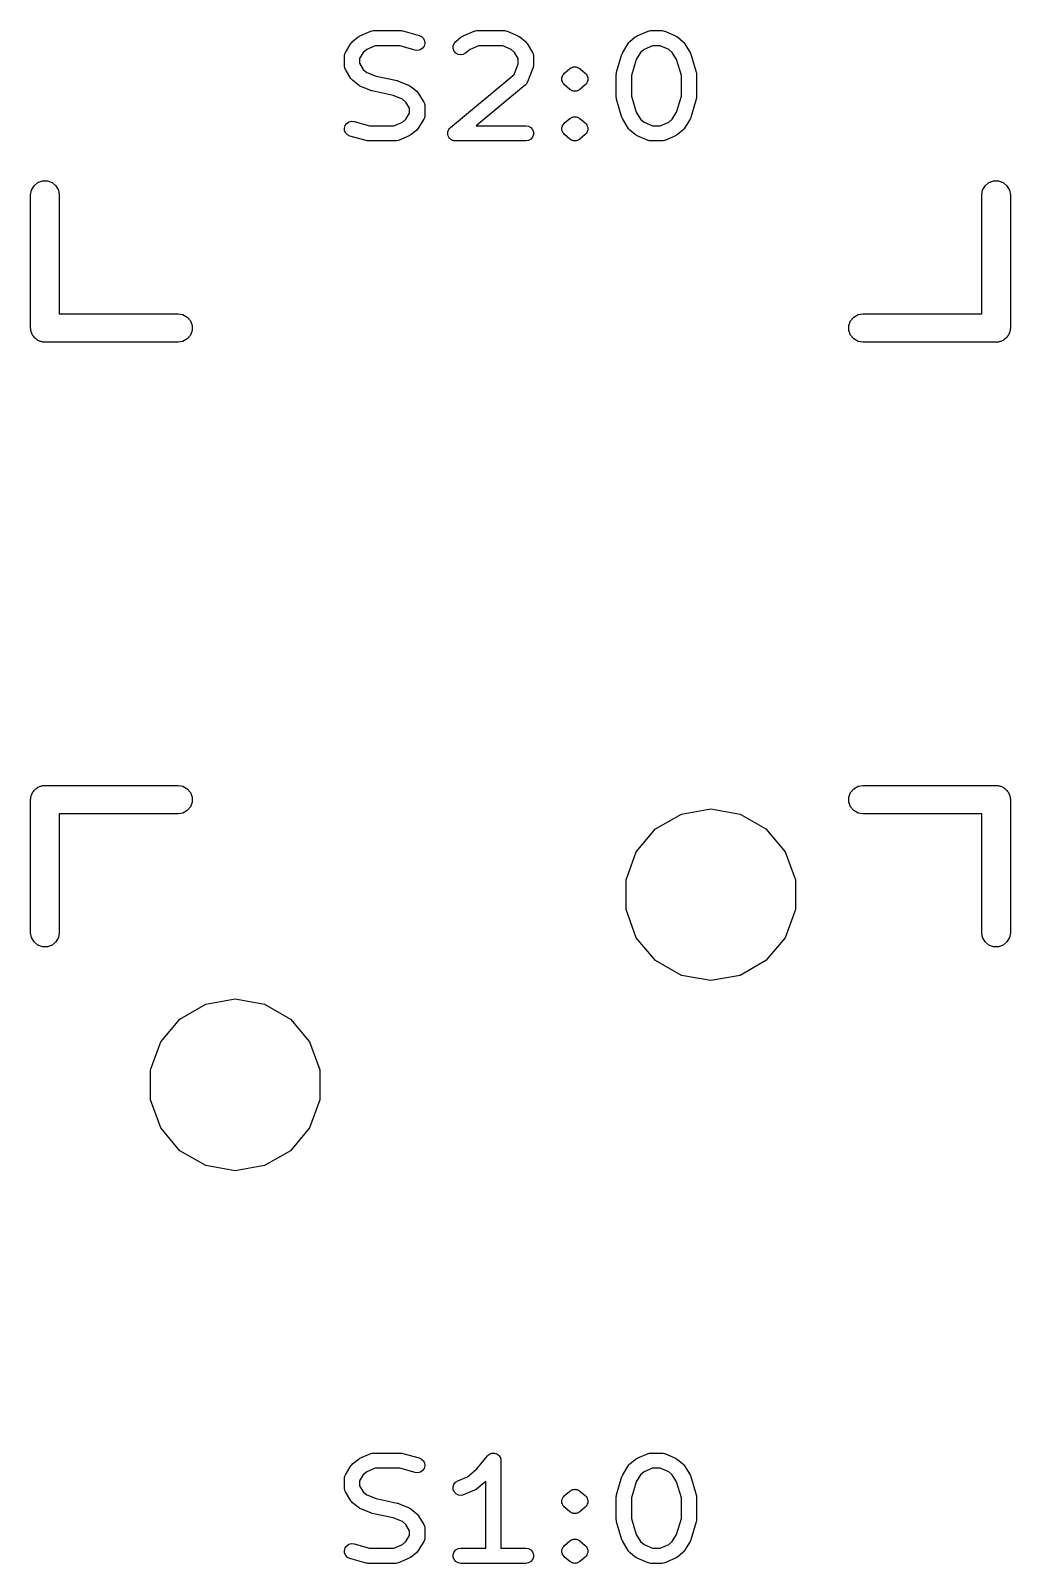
# Model space of a CAD drawing. Extents: x 15 to 276, y -105 to -15.
# Drawn here: x 15.46 to 28.54, y -82.85 to -62.38 of the extents above; entities that cross this region are included whole.
import ezdxf

# ---------------------------------------------------------------- set-up
doc = ezdxf.new("R2010")
doc.units = 0
doc.header["$MEASUREMENT"] = 0
doc.layers.add('BLACK', color=7, linetype='CONTINUOUS')

msp = doc.modelspace()

# ---------------------------------------------------------------- linework, layer by layer
at = {"layer": 'Black'}
for p, q in [((19.8564, -62.4462), (20.0015, -62.3857)), ((20.0015, -62.3857), (20.0038, -62.3852)), ((20.0038, -62.3852), (20.0058, -62.3841)), ((20.0058, -62.3841), (20.0209, -62.3814)), ((20.0209, -62.3814), (20.0359, -62.378)), ((20.0359, -62.378), (20.0383, -62.3783)), ((20.0383, -62.3783), (20.0406, -62.3779)), ((20.0406, -62.3779), (20.4034, -62.3779)), ((20.4034, -62.3779), (20.417, -62.3803)), ((20.417, -62.3803), (20.4306, -62.3816)), ((20.4306, -62.3816), (20.6483, -62.4421)), ((20.6483, -62.4421), (20.6802, -62.4573)), ((21.2352, -62.4462), (21.3804, -62.3857)), ((21.3804, -62.3857), (21.3826, -62.3852)), ((21.3826, -62.3852), (21.3847, -62.3841)), ((21.3847, -62.3841), (21.3998, -62.3814)), ((21.3998, -62.3814), (21.4148, -62.378)), ((21.4148, -62.378), (21.4171, -62.3783)), ((21.4171, -62.3783), (21.4194, -62.3779)), ((21.4194, -62.3779), (21.7823, -62.3779)), ((21.7823, -62.3779), (21.7846, -62.3783)), ((21.7846, -62.3783), (21.7869, -62.378)), ((21.7869, -62.378), (21.8019, -62.3814)), ((21.8019, -62.3814), (21.817, -62.3841)), ((21.817, -62.3841), (21.8191, -62.3852)), ((21.8191, -62.3852), (21.8214, -62.3857)), ((21.8214, -62.3857), (21.9665, -62.4462)), ((23.5575, -62.4462), (23.7026, -62.3857)), ((23.7026, -62.3857), (23.7049, -62.3852)), ((23.7049, -62.3852), (23.707, -62.3841)), ((23.707, -62.3841), (23.7221, -62.3814)), ((23.7221, -62.3814), (23.7371, -62.378)), ((23.7371, -62.378), (23.7394, -62.3783)), ((23.7394, -62.3783), (23.7417, -62.3779)), ((23.7417, -62.3779), (23.8869, -62.3779)), ((23.8869, -62.3779), (23.8892, -62.3783)), ((23.8892, -62.3783), (23.8915, -62.378)), ((23.8915, -62.378), (23.9065, -62.3814)), ((23.9065, -62.3814), (23.9216, -62.3841)), ((23.9216, -62.3841), (23.9236, -62.3852)), ((23.9236, -62.3852), (23.9259, -62.3857)), ((23.9259, -62.3857), (24.0711, -62.4462)), ((19.6632, -62.6692), (19.7357, -62.5482)), ((19.7357, -62.5482), (19.7468, -62.5354)), ((19.7468, -62.5354), (19.7578, -62.5224)), ((19.7578, -62.5224), (19.8304, -62.4619)), ((19.8304, -62.4619), (19.8436, -62.4544)), ((19.8436, -62.4544), (19.8564, -62.4462)), ((19.9487, -62.6279), (19.9011, -62.6675)), ((20.0609, -62.5811), (19.9487, -62.6279)), ((20.3896, -62.5811), (20.0609, -62.5811)), ((20.5939, -62.6379), (20.3896, -62.5811)), ((20.6291, -62.6413), (20.5939, -62.6379)), ((20.6632, -62.6325), (20.6291, -62.6413)), ((20.6923, -62.6125), (20.6632, -62.6325)), ((20.6802, -62.4573), (20.7049, -62.4825)), ((20.7128, -62.5838), (20.6923, -62.6125)), ((20.7049, -62.4825), (20.7195, -62.5146)), ((20.7223, -62.5498), (20.7128, -62.5838)), ((20.7195, -62.5146), (20.7223, -62.5498)), ((21.1016, -62.6178), (21.1017, -62.5825)), ((21.1136, -62.651), (21.1016, -62.6178)), ((21.1017, -62.5825), (21.1139, -62.5494)), ((21.1139, -62.5494), (21.1367, -62.5224)), ((21.1367, -62.5224), (21.2092, -62.4619)), ((21.2092, -62.4619), (21.2224, -62.4544)), ((21.2224, -62.4544), (21.2352, -62.4462)), ((21.3275, -62.6279), (21.2668, -62.6785)), ((21.4398, -62.5811), (21.3275, -62.6279)), ((21.762, -62.5811), (21.4398, -62.5811)), ((21.8742, -62.6279), (21.762, -62.5811)), ((21.9217, -62.6675), (21.8742, -62.6279)), ((21.9665, -62.4462), (21.9793, -62.4544)), ((21.9793, -62.4544), (21.9925, -62.4619)), ((21.9925, -62.4619), (22.065, -62.5224)), ((22.065, -62.5224), (22.076, -62.5354)), ((22.076, -62.5354), (22.0871, -62.5482)), ((22.0871, -62.5482), (22.1597, -62.6692)), ((23.3643, -62.6692), (23.4369, -62.5482)), ((23.4369, -62.5482), (23.448, -62.5354)), ((23.448, -62.5354), (23.459, -62.5224)), ((23.459, -62.5224), (23.5315, -62.4619)), ((23.5315, -62.4619), (23.5447, -62.4544)), ((23.5447, -62.4544), (23.5575, -62.4462)), ((23.6498, -62.6279), (23.6023, -62.6675)), ((23.762, -62.5811), (23.6498, -62.6279)), ((23.8665, -62.5811), (23.762, -62.5811)), ((23.9788, -62.6279), (23.8665, -62.5811)), ((24.0263, -62.6675), (23.9788, -62.6279)), ((24.0711, -62.4462), (24.0839, -62.4544)), ((24.0839, -62.4544), (24.097, -62.4619)), ((24.097, -62.4619), (24.1696, -62.5224)), ((24.1696, -62.5224), (24.1806, -62.5354)), ((24.1806, -62.5354), (24.1917, -62.5482)), ((24.1917, -62.5482), (24.2643, -62.6692)), ((19.6487, -62.7214), (19.6504, -62.7118)), ((19.6487, -62.8424), (19.6487, -62.7214)), ((19.6504, -62.852), (19.6487, -62.8424)), ((19.6504, -62.7118), (19.6505, -62.7021)), ((19.6505, -62.8617), (19.6504, -62.852)), ((19.6505, -62.7021), (19.6534, -62.6946)), ((19.6534, -62.6946), (19.6548, -62.6867)), ((19.6548, -62.6867), (19.6597, -62.6782)), ((19.6597, -62.6782), (19.6632, -62.6692)), ((19.9011, -62.6675), (19.8519, -62.7496)), ((19.8519, -62.7496), (19.8519, -62.8142)), ((19.8519, -62.8142), (19.9011, -62.8963)), ((21.1361, -62.6781), (21.1136, -62.651)), ((21.1666, -62.6958), (21.1361, -62.6781)), ((21.2014, -62.7021), (21.1666, -62.6958)), ((21.2361, -62.6961), (21.2014, -62.7021)), ((21.2668, -62.6785), (21.2361, -62.6961)), ((21.9152, -62.9622), (21.971, -62.8228)), ((21.971, -62.7496), (21.9217, -62.6675)), ((21.971, -62.8228), (21.971, -62.7496)), ((22.1597, -62.6692), (22.1632, -62.6782)), ((22.1632, -62.6782), (22.168, -62.6867)), ((22.168, -62.6867), (22.1694, -62.6946)), ((22.1694, -62.6946), (22.1723, -62.7021)), ((22.1741, -62.8456), (22.1708, -62.8613)), ((22.1723, -62.7021), (22.1725, -62.7118)), ((22.1725, -62.7118), (22.1742, -62.7214)), ((22.1742, -62.8424), (22.1739, -62.844)), ((22.1739, -62.844), (22.1741, -62.8456)), ((22.1742, -62.7214), (22.1742, -62.8424)), ((23.2815, -62.9341), (23.3541, -62.6922)), ((23.3541, -62.6922), (23.3598, -62.681)), ((23.3598, -62.681), (23.3643, -62.6692)), ((23.5451, -62.7628), (23.4805, -62.9782)), ((23.6023, -62.6675), (23.5451, -62.7628)), ((24.0835, -62.7628), (24.0263, -62.6675)), ((24.1481, -62.9782), (24.0835, -62.7628)), ((24.2643, -62.6692), (24.2688, -62.681)), ((24.2688, -62.681), (24.2745, -62.6922)), ((24.2745, -62.6922), (24.347, -62.9341)), ((19.6534, -62.8692), (19.6505, -62.8617)), ((19.6548, -62.8771), (19.6534, -62.8692)), ((19.6597, -62.8856), (19.6548, -62.8771)), ((19.6632, -62.8947), (19.6597, -62.8856)), ((19.7357, -63.0156), (19.6632, -62.8947)), ((19.7469, -63.0284), (19.7357, -63.0156)), ((19.7578, -63.0414), (19.7469, -63.0284)), ((19.8304, -63.1019), (19.7578, -63.0414)), ((19.9011, -62.8963), (19.9487, -62.9359)), ((19.9487, -62.9359), (20.0707, -62.9868)), ((20.0707, -62.9868), (20.3516, -63.0453)), ((20.3516, -63.0453), (20.3605, -63.0489)), ((20.3605, -63.0489), (20.3699, -63.051)), ((20.3699, -63.051), (20.5151, -63.1115)), ((21.0641, -63.6715), (21.9152, -62.9622)), ((22.1669, -62.8801), (22.0943, -63.0615)), ((22.1672, -62.8785), (22.1669, -62.8801)), ((22.168, -62.8771), (22.1672, -62.8785)), ((22.1708, -62.8613), (22.168, -62.8771)), ((22.553, -63.0065), (22.5531, -63.0062)), ((22.5531, -63.0238), (22.553, -63.0065)), ((22.553, -63.0411), (22.5531, -63.0238)), ((22.5531, -63.0414), (22.553, -63.0411)), ((22.5531, -63.0058), (22.5591, -62.9896)), ((22.5531, -63.0062), (22.5531, -63.0058)), ((22.5531, -63.0418), (22.5531, -63.0414)), ((22.5592, -63.0581), (22.5531, -63.0418)), ((22.5591, -62.9896), (22.565, -62.9733)), ((22.565, -62.9733), (22.5652, -62.973)), ((22.5652, -62.973), (22.5653, -62.9727)), ((22.5653, -62.9727), (22.5766, -62.9594)), ((22.5766, -62.9594), (22.5876, -62.9462)), ((22.5876, -62.9462), (22.5879, -62.946)), ((22.5879, -62.946), (22.5881, -62.9458)), ((22.5881, -62.9458), (22.6607, -62.8853)), ((22.6607, -62.8853), (22.6682, -62.8809)), ((22.6682, -62.8809), (22.6749, -62.8753)), ((22.6749, -62.8753), (22.6831, -62.8724)), ((22.6831, -62.8724), (22.6906, -62.868)), ((22.6906, -62.868), (22.691, -62.8679)), ((22.691, -62.8679), (22.6913, -62.8677)), ((22.6913, -62.8677), (22.6999, -62.8663)), ((22.6999, -62.8663), (22.7081, -62.8633)), ((22.7081, -62.8633), (22.7168, -62.8633)), ((22.7168, -62.8633), (22.7254, -62.8617)), ((22.7254, -62.8617), (22.7257, -62.8618)), ((22.7257, -62.8618), (22.7261, -62.8617)), ((22.7261, -62.8617), (22.7346, -62.8633)), ((22.7346, -62.8633), (22.7434, -62.8633)), ((22.7434, -62.8633), (22.7515, -62.8663)), ((22.7515, -62.8663), (22.7601, -62.8677)), ((22.7601, -62.8677), (22.7604, -62.8679)), ((22.7604, -62.8679), (22.7608, -62.868)), ((22.7608, -62.868), (22.7683, -62.8724)), ((22.7683, -62.8724), (22.7765, -62.8753)), ((22.7765, -62.8753), (22.7832, -62.8809)), ((22.7832, -62.8809), (22.7908, -62.8853)), ((22.7908, -62.8853), (22.8633, -62.9458)), ((22.8633, -62.9458), (22.8636, -62.946)), ((22.8636, -62.946), (22.8639, -62.9462)), ((22.8639, -62.9462), (22.8749, -62.9594)), ((22.8749, -62.9594), (22.8861, -62.9727)), ((22.8861, -62.9727), (22.8862, -62.973)), ((22.8862, -62.973), (22.8864, -62.9733)), ((22.8864, -62.9733), (22.8923, -62.9895)), ((22.8923, -62.9895), (22.8983, -63.0058)), ((22.8983, -63.0418), (22.8923, -63.058)), ((22.8983, -63.0058), (22.8983, -63.0062)), ((22.8983, -63.0062), (22.8984, -63.0065)), ((22.8984, -63.0065), (22.8983, -63.0238)), ((22.8983, -63.0238), (22.8984, -63.0411)), ((22.8984, -63.0411), (22.8983, -63.0414)), ((22.8983, -63.0414), (22.8983, -63.0418)), ((23.2773, -62.9633), (23.2798, -62.9488)), ((23.2773, -63.2657), (23.2773, -62.9633)), ((23.2798, -62.9488), (23.2815, -62.9341)), ((23.4805, -62.9782), (23.4805, -63.2508)), ((24.1481, -63.2508), (24.1481, -62.9782)), ((24.347, -62.9341), (24.3488, -62.9488)), ((24.3488, -62.9488), (24.3513, -62.9633)), ((24.3513, -62.9633), (24.3513, -63.2657)), ((19.8436, -63.1094), (19.8304, -63.1019)), ((19.8564, -63.1176), (19.8436, -63.1094)), ((20.0015, -63.1781), (19.8564, -63.1176)), ((20.0109, -63.1802), (20.0015, -63.1781)), ((20.0198, -63.1837), (20.0109, -63.1802)), ((20.3007, -63.2423), (20.0198, -63.1837)), ((20.4228, -63.2931), (20.3007, -63.2423)), ((20.5151, -63.1115), (20.5279, -63.1196)), ((20.5279, -63.1196), (20.541, -63.1272)), ((20.541, -63.1272), (20.6136, -63.1877)), ((20.6136, -63.1877), (20.6246, -63.2006)), ((20.6246, -63.2006), (20.6357, -63.2134)), ((20.6357, -63.2134), (20.7083, -63.3344)), ((22.065, -63.1019), (21.4098, -63.6479)), ((22.0699, -63.0962), (22.065, -63.1019)), ((22.0757, -63.0915), (22.0699, -63.0962)), ((22.0812, -63.0828), (22.0757, -63.0915)), ((22.0878, -63.0749), (22.0812, -63.0828)), ((22.0904, -63.0679), (22.0878, -63.0749)), ((22.0943, -63.0615), (22.0904, -63.0679)), ((22.565, -63.0743), (22.5592, -63.0581)), ((22.5652, -63.0746), (22.565, -63.0743)), ((22.5653, -63.0749), (22.5652, -63.0746)), ((22.5766, -63.0882), (22.5653, -63.0749)), ((22.5876, -63.1014), (22.5766, -63.0882)), ((22.5879, -63.1016), (22.5876, -63.1014)), ((22.5881, -63.1019), (22.5879, -63.1016)), ((22.6607, -63.1623), (22.5881, -63.1019)), ((22.6682, -63.1667), (22.6607, -63.1623)), ((22.6749, -63.1723), (22.6682, -63.1667)), ((22.6831, -63.1753), (22.6749, -63.1723)), ((22.6906, -63.1796), (22.6831, -63.1753)), ((22.691, -63.1797), (22.6906, -63.1796)), ((22.6913, -63.1799), (22.691, -63.1797)), ((22.6999, -63.1814), (22.6913, -63.1799)), ((22.7081, -63.1843), (22.6999, -63.1814)), ((22.7168, -63.1843), (22.7081, -63.1843)), ((22.7254, -63.1859), (22.7168, -63.1843)), ((22.7257, -63.1858), (22.7254, -63.1859)), ((22.7261, -63.1859), (22.7257, -63.1858)), ((22.7346, -63.1843), (22.7261, -63.1859)), ((22.7434, -63.1843), (22.7346, -63.1843)), ((22.7515, -63.1814), (22.7434, -63.1843)), ((22.7601, -63.1799), (22.7515, -63.1814)), ((22.7604, -63.1797), (22.7601, -63.1799)), ((22.7608, -63.1796), (22.7604, -63.1797)), ((22.7683, -63.1753), (22.7608, -63.1796)), ((22.7765, -63.1723), (22.7683, -63.1753)), ((22.7832, -63.1667), (22.7765, -63.1723)), ((22.7908, -63.1623), (22.7832, -63.1667)), ((22.8633, -63.1019), (22.7908, -63.1623)), ((22.8636, -63.1016), (22.8633, -63.1019)), ((22.8639, -63.1014), (22.8636, -63.1016)), ((22.8749, -63.0882), (22.8639, -63.1014)), ((22.8861, -63.0749), (22.8749, -63.0882)), ((22.8862, -63.0746), (22.8861, -63.0749)), ((22.8864, -63.0743), (22.8862, -63.0746)), ((22.8923, -63.058), (22.8864, -63.0743)), ((23.4805, -63.2508), (23.5451, -63.4662)), ((24.0835, -63.4662), (24.1481, -63.2508)), ((20.4703, -63.3327), (20.4228, -63.2931)), ((20.5195, -63.4148), (20.4703, -63.3327)), ((20.5195, -63.4795), (20.5195, -63.4148)), ((20.7083, -63.3344), (20.7117, -63.3435)), ((20.7117, -63.3435), (20.7166, -63.3519)), ((20.7166, -63.3519), (20.718, -63.3598)), ((20.718, -63.3598), (20.7209, -63.3673)), ((20.7209, -63.3673), (20.7211, -63.3771)), ((20.7211, -63.3771), (20.7227, -63.3867)), ((20.7227, -63.3867), (20.7227, -63.5076)), ((23.2798, -63.2802), (23.2773, -63.2657)), ((23.2815, -63.2949), (23.2798, -63.2802)), ((23.3541, -63.5368), (23.2815, -63.2949)), ((23.5451, -63.4662), (23.6023, -63.5615)), ((24.0263, -63.5615), (24.0835, -63.4662)), ((24.347, -63.2949), (24.2745, -63.5368)), ((24.3488, -63.2802), (24.347, -63.2949)), ((24.3513, -63.2657), (24.3488, -63.2802)), ((19.6492, -63.6793), (19.6586, -63.6453)), ((19.6586, -63.6453), (19.6791, -63.6166)), ((19.6791, -63.6166), (19.7082, -63.5966)), ((19.7082, -63.5966), (19.7424, -63.5878)), ((19.7424, -63.5878), (19.7775, -63.5912)), ((19.7775, -63.5912), (19.9818, -63.6479)), ((19.9818, -63.6479), (20.3105, -63.6479)), ((20.3105, -63.6479), (20.4228, -63.6012)), ((20.4228, -63.6012), (20.4703, -63.5615)), ((20.4703, -63.5615), (20.5195, -63.4795)), ((20.7083, -63.5599), (20.6357, -63.6808)), ((20.7117, -63.5508), (20.7083, -63.5599)), ((20.7166, -63.5424), (20.7117, -63.5508)), ((20.718, -63.5344), (20.7166, -63.5424)), ((20.7209, -63.5269), (20.718, -63.5344)), ((20.7211, -63.5172), (20.7209, -63.5269)), ((20.7227, -63.5076), (20.7211, -63.5172)), ((21.0638, -63.6717), (21.064, -63.6716)), ((21.064, -63.6716), (21.0641, -63.6715)), ((21.4098, -63.6479), (22.0726, -63.6479)), ((22.0726, -63.6479), (22.1073, -63.6541)), ((22.1073, -63.6541), (22.1379, -63.6717)), ((22.553, -63.6717), (22.5531, -63.6714)), ((22.5531, -63.6711), (22.5591, -63.6548)), ((22.5531, -63.6714), (22.5531, -63.6711)), ((22.5591, -63.6548), (22.565, -63.6385)), ((22.565, -63.6385), (22.5652, -63.6383)), ((22.5652, -63.6383), (22.5653, -63.6379)), ((22.5653, -63.6379), (22.5766, -63.6247)), ((22.5766, -63.6247), (22.5876, -63.6114)), ((22.5876, -63.6114), (22.5879, -63.6113)), ((22.5879, -63.6113), (22.5881, -63.611)), ((22.5881, -63.611), (22.6607, -63.5505)), ((22.6607, -63.5505), (22.6682, -63.5462)), ((22.6682, -63.5462), (22.6749, -63.5406)), ((22.6749, -63.5406), (22.6831, -63.5376)), ((22.6831, -63.5376), (22.6906, -63.5332)), ((22.6906, -63.5332), (22.691, -63.5332)), ((22.691, -63.5332), (22.6913, -63.533)), ((22.6913, -63.533), (22.6999, -63.5315)), ((22.6999, -63.5315), (22.7081, -63.5285)), ((22.7081, -63.5285), (22.7168, -63.5285)), ((22.7168, -63.5285), (22.7254, -63.527)), ((22.7254, -63.527), (22.7257, -63.527)), ((22.7257, -63.527), (22.7261, -63.527)), ((22.7261, -63.527), (22.7346, -63.5285)), ((22.7346, -63.5285), (22.7434, -63.5285)), ((22.7434, -63.5285), (22.7515, -63.5315)), ((22.7515, -63.5315), (22.7601, -63.533)), ((22.7601, -63.533), (22.7604, -63.5332)), ((22.7604, -63.5332), (22.7608, -63.5332)), ((22.7608, -63.5332), (22.7683, -63.5376)), ((22.7683, -63.5376), (22.7765, -63.5406)), ((22.7765, -63.5406), (22.7832, -63.5462)), ((22.7832, -63.5462), (22.7908, -63.5505)), ((22.7908, -63.5505), (22.8633, -63.611)), ((22.8633, -63.611), (22.8636, -63.6113)), ((22.8636, -63.6113), (22.8639, -63.6114)), ((22.8639, -63.6114), (22.8749, -63.6247)), ((22.8749, -63.6247), (22.8861, -63.6379)), ((22.8861, -63.6379), (22.8862, -63.6383)), ((22.8862, -63.6383), (22.8864, -63.6385)), ((22.8864, -63.6385), (22.8923, -63.6548)), ((22.8923, -63.6548), (22.8983, -63.6711)), ((22.8983, -63.6711), (22.8983, -63.6714)), ((22.8983, -63.6714), (22.8984, -63.6717)), ((23.3598, -63.5481), (23.3541, -63.5368)), ((23.3643, -63.5599), (23.3598, -63.5481)), ((23.4369, -63.6808), (23.3643, -63.5599)), ((23.6023, -63.5615), (23.6498, -63.6012)), ((23.6498, -63.6012), (23.762, -63.6479)), ((23.762, -63.6479), (23.8665, -63.6479)), ((23.8665, -63.6479), (23.9788, -63.6012)), ((23.9788, -63.6012), (24.0263, -63.5615)), ((24.2643, -63.5599), (24.1917, -63.6808)), ((24.2688, -63.5481), (24.2643, -63.5599)), ((24.2745, -63.5368), (24.2688, -63.5481)), ((19.6519, -63.7144), (19.6492, -63.6793)), ((19.6665, -63.7466), (19.6519, -63.7144)), ((19.6913, -63.7717), (19.6665, -63.7466)), ((19.7231, -63.7869), (19.6913, -63.7717)), ((19.9408, -63.8474), (19.7231, -63.7869)), ((19.9545, -63.8487), (19.9408, -63.8474)), ((19.968, -63.8511), (19.9545, -63.8487)), ((20.3309, -63.8511), (19.968, -63.8511)), ((20.3332, -63.8507), (20.3309, -63.8511)), ((20.3355, -63.851), (20.3332, -63.8507)), ((20.3505, -63.8477), (20.3355, -63.851)), ((20.3656, -63.845), (20.3505, -63.8477)), ((20.3676, -63.8438), (20.3656, -63.845)), ((20.3699, -63.8433), (20.3676, -63.8438)), ((20.5151, -63.7828), (20.3699, -63.8433)), ((20.5279, -63.7746), (20.5151, -63.7828)), ((20.541, -63.7671), (20.5279, -63.7746)), ((20.6136, -63.7066), (20.541, -63.7671)), ((20.6246, -63.6937), (20.6136, -63.7066)), ((20.6357, -63.6808), (20.6246, -63.6937)), ((21.029, -63.7668), (21.0291, -63.7492)), ((21.0291, -63.767), (21.029, -63.7668)), ((21.0291, -63.7315), (21.0352, -63.7151)), ((21.0291, -63.7317), (21.0291, -63.7315)), ((21.0291, -63.7319), (21.0291, -63.7317)), ((21.0291, -63.7492), (21.0291, -63.7319)), ((21.0291, -63.7672), (21.0291, -63.767)), ((21.035, -63.7835), (21.0291, -63.7672)), ((21.041, -63.8), (21.035, -63.7835)), ((21.0352, -63.7151), (21.0412, -63.6987)), ((21.0411, -63.8002), (21.041, -63.8)), ((21.0412, -63.8003), (21.0411, -63.8002)), ((21.0412, -63.6987), (21.0413, -63.6986)), ((21.0524, -63.8138), (21.0412, -63.8003)), ((21.0413, -63.6984), (21.0527, -63.685)), ((21.0413, -63.6986), (21.0413, -63.6984)), ((21.0636, -63.8271), (21.0524, -63.8138)), ((21.0527, -63.685), (21.0638, -63.6717)), ((21.0637, -63.8272), (21.0636, -63.8271)), ((21.0638, -63.8274), (21.0637, -63.8272)), ((21.0791, -63.8361), (21.0638, -63.8274)), ((21.0941, -63.8449), (21.0791, -63.8361)), ((21.0942, -63.8449), (21.0941, -63.8449)), ((21.0944, -63.845), (21.0942, -63.8449)), ((21.1117, -63.8481), (21.0944, -63.845)), ((21.1288, -63.8511), (21.1117, -63.8481)), ((21.129, -63.8511), (21.1288, -63.8511)), ((21.1291, -63.8511), (21.129, -63.8511)), ((22.0726, -63.8511), (21.1291, -63.8511)), ((22.1073, -63.845), (22.0726, -63.8511)), ((22.1379, -63.8274), (22.1073, -63.845)), ((22.1379, -63.6717), (22.1606, -63.6987)), ((22.1606, -63.8003), (22.1379, -63.8274)), ((22.1606, -63.6987), (22.1726, -63.7319)), ((22.1726, -63.7672), (22.1606, -63.8003)), ((22.1726, -63.7319), (22.1726, -63.7672)), ((22.5531, -63.6891), (22.553, -63.6717)), ((22.553, -63.7064), (22.5531, -63.6891)), ((22.5531, -63.7067), (22.553, -63.7064)), ((22.5531, -63.707), (22.5531, -63.7067)), ((22.5592, -63.7234), (22.5531, -63.707)), ((22.565, -63.7395), (22.5592, -63.7234)), ((22.5652, -63.7398), (22.565, -63.7395)), ((22.5653, -63.7401), (22.5652, -63.7398)), ((22.5766, -63.7534), (22.5653, -63.7401)), ((22.5876, -63.7667), (22.5766, -63.7534)), ((22.5879, -63.7668), (22.5876, -63.7667)), ((22.5881, -63.7671), (22.5879, -63.7668)), ((22.6607, -63.8276), (22.5881, -63.7671)), ((22.6682, -63.8319), (22.6607, -63.8276)), ((22.6749, -63.8375), (22.6682, -63.8319)), ((22.6831, -63.8405), (22.6749, -63.8375)), ((22.6906, -63.8449), (22.6831, -63.8405)), ((22.691, -63.8449), (22.6906, -63.8449)), ((22.6913, -63.8451), (22.691, -63.8449)), ((22.6999, -63.8466), (22.6913, -63.8451)), ((22.7081, -63.8496), (22.6999, -63.8466)), ((22.7168, -63.8496), (22.7081, -63.8496)), ((22.7254, -63.8511), (22.7168, -63.8496)), ((22.7257, -63.8511), (22.7254, -63.8511)), ((22.7261, -63.8511), (22.7257, -63.8511)), ((22.7346, -63.8496), (22.7261, -63.8511)), ((22.7434, -63.8496), (22.7346, -63.8496)), ((22.7515, -63.8466), (22.7434, -63.8496)), ((22.7601, -63.8451), (22.7515, -63.8466)), ((22.7604, -63.8449), (22.7601, -63.8451)), ((22.7608, -63.8449), (22.7604, -63.8449)), ((22.7683, -63.8405), (22.7608, -63.8449)), ((22.7765, -63.8375), (22.7683, -63.8405)), ((22.7832, -63.8319), (22.7765, -63.8375)), ((22.7908, -63.8276), (22.7832, -63.8319)), ((22.8633, -63.7671), (22.7908, -63.8276)), ((22.8636, -63.7668), (22.8633, -63.7671)), ((22.8639, -63.7667), (22.8636, -63.7668)), ((22.8749, -63.7534), (22.8639, -63.7667)), ((22.8861, -63.7401), (22.8749, -63.7534)), ((22.8862, -63.7398), (22.8861, -63.7401)), ((22.8864, -63.7395), (22.8862, -63.7398)), ((22.8923, -63.7233), (22.8864, -63.7395)), ((22.8983, -63.707), (22.8923, -63.7233)), ((22.8984, -63.6717), (22.8983, -63.689)), ((22.8983, -63.689), (22.8984, -63.7064)), ((22.8984, -63.7064), (22.8983, -63.7067)), ((22.8983, -63.7067), (22.8983, -63.707)), ((23.448, -63.6936), (23.4369, -63.6808)), ((23.459, -63.7066), (23.448, -63.6936)), ((23.5315, -63.7671), (23.459, -63.7066)), ((23.5447, -63.7746), (23.5315, -63.7671)), ((23.5575, -63.7828), (23.5447, -63.7746)), ((23.7026, -63.8433), (23.5575, -63.7828)), ((23.7049, -63.8438), (23.7026, -63.8433)), ((23.707, -63.845), (23.7049, -63.8438)), ((23.7221, -63.8477), (23.707, -63.845)), ((23.7371, -63.851), (23.7221, -63.8477)), ((23.7394, -63.8507), (23.7371, -63.851)), ((23.7417, -63.8511), (23.7394, -63.8507)), ((23.8869, -63.8511), (23.7417, -63.8511)), ((23.8892, -63.8507), (23.8869, -63.8511)), ((23.8915, -63.851), (23.8892, -63.8507)), ((23.9065, -63.8477), (23.8915, -63.851)), ((23.9216, -63.845), (23.9065, -63.8477)), ((23.9236, -63.8438), (23.9216, -63.845)), ((23.9259, -63.8433), (23.9236, -63.8438)), ((24.0711, -63.7828), (23.9259, -63.8433)), ((24.0839, -63.7746), (24.0711, -63.7828)), ((24.097, -63.7671), (24.0839, -63.7746)), ((24.1696, -63.7066), (24.097, -63.7671)), ((24.1806, -63.6936), (24.1696, -63.7066)), ((24.1917, -63.6808), (24.1806, -63.6936)), ((15.471, -64.5068), (15.5041, -64.4495)), ((15.5041, -64.4495), (15.5547, -64.407)), ((15.5547, -64.407), (15.6169, -64.3844)), ((15.6169, -64.3844), (15.6831, -64.3844)), ((15.6831, -64.3844), (15.7452, -64.407)), ((15.7452, -64.407), (15.7959, -64.4495)), ((15.7959, -64.4495), (15.829, -64.5068)), ((28.171, -64.5068), (28.2041, -64.4495)), ((28.2041, -64.4495), (28.2547, -64.407)), ((28.2547, -64.407), (28.3169, -64.3844)), ((28.3169, -64.3844), (28.3831, -64.3844)), ((28.3831, -64.3844), (28.4452, -64.407)), ((28.4452, -64.407), (28.4959, -64.4495)), ((28.4959, -64.4495), (28.529, -64.5068)), ((15.4595, -64.572), (15.471, -64.5068)), ((15.4595, -66.35), (15.4595, -64.572)), ((15.829, -64.5068), (15.8405, -64.572)), ((15.8405, -64.572), (15.8405, -66.1595)), ((28.1595, -64.572), (28.171, -64.5068)), ((28.1595, -66.1595), (28.1595, -64.572)), ((28.529, -64.5068), (28.5405, -64.572)), ((28.5405, -64.572), (28.5405, -66.35)), ((15.8405, -66.1595), (17.428, -66.1595)), ((17.428, -66.1595), (17.4932, -66.171)), ((17.4932, -66.171), (17.5505, -66.2041)), ((17.5505, -66.2041), (17.593, -66.2548)), ((17.593, -66.2548), (17.6156, -66.3169)), ((17.6156, -66.3169), (17.6156, -66.3831)), ((26.3844, -66.3169), (26.407, -66.2548)), ((26.3844, -66.3831), (26.3844, -66.3169)), ((26.407, -66.2548), (26.4495, -66.2041)), ((26.4495, -66.2041), (26.5068, -66.171)), ((26.5068, -66.171), (26.572, -66.1595)), ((26.572, -66.1595), (28.1595, -66.1595)), ((15.4624, -66.3664), (15.4595, -66.35)), ((15.4624, -66.3831), (15.4624, -66.3664)), ((15.4681, -66.3987), (15.4624, -66.3831)), ((15.471, -66.4152), (15.4681, -66.3987)), ((15.4793, -66.4296), (15.471, -66.4152)), ((15.485, -66.4453), (15.4793, -66.4296)), ((15.4957, -66.458), (15.485, -66.4453)), ((15.5041, -66.4725), (15.4957, -66.458)), ((15.5168, -66.4832), (15.5041, -66.4725)), ((15.5275, -66.4959), (15.5168, -66.4832)), ((15.542, -66.5043), (15.5275, -66.4959)), ((15.5547, -66.515), (15.542, -66.5043)), ((15.5704, -66.5207), (15.5547, -66.515)), ((15.5848, -66.529), (15.5704, -66.5207)), ((15.6013, -66.5319), (15.5848, -66.529)), ((15.6169, -66.5376), (15.6013, -66.5319)), ((15.6336, -66.5376), (15.6169, -66.5376)), ((15.65, -66.5405), (15.6336, -66.5376)), ((17.4932, -66.529), (17.428, -66.5405)), ((17.5505, -66.4959), (17.4932, -66.529)), ((17.593, -66.4453), (17.5505, -66.4959)), ((17.6156, -66.3831), (17.593, -66.4453)), ((26.407, -66.4453), (26.3844, -66.3831)), ((26.4495, -66.4959), (26.407, -66.4453)), ((26.5068, -66.529), (26.4495, -66.4959)), ((26.572, -66.5405), (26.5068, -66.529)), ((28.3664, -66.5376), (28.35, -66.5405)), ((28.3831, -66.5376), (28.3664, -66.5376)), ((28.3987, -66.5319), (28.3831, -66.5376)), ((28.4152, -66.529), (28.3987, -66.5319)), ((28.4296, -66.5207), (28.4152, -66.529)), ((28.4452, -66.515), (28.4296, -66.5207)), ((28.458, -66.5043), (28.4452, -66.515)), ((28.4725, -66.4959), (28.458, -66.5043)), ((28.4832, -66.4832), (28.4725, -66.4959)), ((28.4959, -66.4725), (28.4832, -66.4832)), ((28.5043, -66.458), (28.4959, -66.4725)), ((28.515, -66.4453), (28.5043, -66.458)), ((28.5207, -66.4296), (28.515, -66.4453)), ((28.529, -66.4152), (28.5207, -66.4296)), ((28.5319, -66.3987), (28.529, -66.4152)), ((28.5376, -66.3831), (28.5319, -66.3987)), ((28.5405, -66.35), (28.5376, -66.3664)), ((28.5376, -66.3664), (28.5376, -66.3831)), ((17.428, -66.5405), (15.65, -66.5405)), ((28.35, -66.5405), (26.572, -66.5405)), ((15.5704, -72.4793), (15.5848, -72.471)), ((15.5848, -72.471), (15.6013, -72.4681)), ((15.6013, -72.4681), (15.6169, -72.4624)), ((15.6169, -72.4624), (15.6336, -72.4624)), ((15.6336, -72.4624), (15.65, -72.4595)), ((15.65, -72.4595), (17.428, -72.4595)), ((17.428, -72.4595), (17.4932, -72.471)), ((17.4932, -72.471), (17.5505, -72.5041)), ((26.4495, -72.5041), (26.5068, -72.471)), ((26.5068, -72.471), (26.572, -72.4595)), ((26.572, -72.4595), (28.35, -72.4595)), ((28.35, -72.4595), (28.3664, -72.4624)), ((28.3664, -72.4624), (28.3831, -72.4624)), ((28.3831, -72.4624), (28.3987, -72.4681)), ((28.3987, -72.4681), (28.4152, -72.471)), ((28.4152, -72.471), (28.4296, -72.4793)), ((15.4595, -72.65), (15.4624, -72.6336)), ((15.4595, -74.428), (15.4595, -72.65)), ((15.4624, -72.6169), (15.4681, -72.6013)), ((15.4624, -72.6336), (15.4624, -72.6169)), ((15.4681, -72.6013), (15.471, -72.5848)), ((15.471, -72.5848), (15.4793, -72.5704)), ((15.4793, -72.5704), (15.485, -72.5547)), ((15.485, -72.5547), (15.4957, -72.542)), ((15.4957, -72.542), (15.5041, -72.5275)), ((15.5041, -72.5275), (15.5168, -72.5168)), ((15.5168, -72.5168), (15.5275, -72.5041)), ((15.5275, -72.5041), (15.542, -72.4957)), ((15.542, -72.4957), (15.5547, -72.485)), ((15.5547, -72.485), (15.5704, -72.4793)), ((17.5505, -72.5041), (17.593, -72.5547)), ((17.593, -72.5547), (17.6156, -72.6169)), ((17.6156, -72.6169), (17.6156, -72.6831)), ((26.3844, -72.6169), (26.407, -72.5547)), ((26.3844, -72.6831), (26.3844, -72.6169)), ((26.407, -72.5547), (26.4495, -72.5041)), ((28.4296, -72.4793), (28.4452, -72.485)), ((28.4452, -72.485), (28.458, -72.4957)), ((28.458, -72.4957), (28.4725, -72.5041)), ((28.4725, -72.5041), (28.4832, -72.5168)), ((28.4832, -72.5168), (28.4959, -72.5275)), ((28.4959, -72.5275), (28.5043, -72.542)), ((28.5043, -72.542), (28.515, -72.5547)), ((28.515, -72.5547), (28.5207, -72.5704)), ((28.5207, -72.5704), (28.529, -72.5848)), ((28.529, -72.5848), (28.5319, -72.6013)), ((28.5319, -72.6013), (28.5376, -72.6169)), ((28.5376, -72.6169), (28.5376, -72.6336)), ((28.5376, -72.6336), (28.5405, -72.65)), ((28.5405, -72.65), (28.5405, -74.428)), ((17.428, -72.8405), (15.8405, -72.8405)), ((15.8405, -72.8405), (15.8405, -74.428)), ((17.4932, -72.829), (17.428, -72.8405)), ((17.5505, -72.7959), (17.4932, -72.829)), ((17.593, -72.7452), (17.5505, -72.7959)), ((17.6156, -72.6831), (17.593, -72.7452)), ((23.8025, -73.0411), (24.1476, -72.8418)), ((24.1476, -72.8418), (24.54, -72.7726)), ((24.54, -72.7726), (24.9324, -72.8418)), ((24.9324, -72.8418), (25.2775, -73.0411)), ((26.407, -72.7452), (26.3844, -72.6831)), ((26.4495, -72.7959), (26.407, -72.7452)), ((26.5068, -72.829), (26.4495, -72.7959)), ((26.572, -72.8405), (26.5068, -72.829)), ((28.1595, -72.8405), (26.572, -72.8405)), ((28.1595, -74.428), (28.1595, -72.8405)), ((23.5464, -73.3463), (23.8025, -73.0411)), ((25.2775, -73.0411), (25.5336, -73.3463)), ((23.4101, -73.7208), (23.5464, -73.3463)), ((25.5336, -73.3463), (25.6699, -73.7208)), ((23.4101, -74.1192), (23.4101, -73.7208)), ((25.6699, -73.7208), (25.6699, -74.1192)), ((23.5464, -74.4937), (23.4101, -74.1192)), ((25.6699, -74.1192), (25.5336, -74.4937)), ((15.471, -74.4932), (15.4595, -74.428)), ((15.5041, -74.5505), (15.471, -74.4932)), ((15.829, -74.4932), (15.7959, -74.5505)), ((15.8405, -74.428), (15.829, -74.4932)), ((23.8025, -74.7989), (23.5464, -74.4937)), ((25.5336, -74.4937), (25.2775, -74.7989)), ((28.171, -74.4932), (28.1595, -74.428)), ((28.2041, -74.5505), (28.171, -74.4932)), ((28.529, -74.4932), (28.4959, -74.5505)), ((28.5405, -74.428), (28.529, -74.4932)), ((15.5547, -74.593), (15.5041, -74.5505)), ((15.6169, -74.6156), (15.5547, -74.593)), ((15.6831, -74.6156), (15.6169, -74.6156)), ((15.7452, -74.593), (15.6831, -74.6156)), ((15.7959, -74.5505), (15.7452, -74.593)), ((28.2547, -74.593), (28.2041, -74.5505)), ((28.3169, -74.6156), (28.2547, -74.593)), ((28.3831, -74.6156), (28.3169, -74.6156)), ((28.4452, -74.593), (28.3831, -74.6156)), ((28.4959, -74.5505), (28.4452, -74.593)), ((24.1476, -74.9982), (23.8025, -74.7989)), ((25.2775, -74.7989), (24.9324, -74.9982)), ((24.54, -75.0674), (24.1476, -74.9982)), ((24.9324, -74.9982), (24.54, -75.0674)), ((17.7976, -75.3818), (18.19, -75.3126)), ((18.19, -75.3126), (18.5824, -75.3818)), ((17.4525, -75.5811), (17.7976, -75.3818)), ((18.5824, -75.3818), (18.9275, -75.5811)), ((17.1964, -75.8863), (17.4525, -75.5811)), ((18.9275, -75.5811), (19.1836, -75.8863)), ((17.0601, -76.2608), (17.1964, -75.8863)), ((19.1836, -75.8863), (19.3199, -76.2608)), ((17.0601, -76.6592), (17.0601, -76.2608)), ((19.3199, -76.2608), (19.3199, -76.6592)), ((17.1964, -77.0337), (17.0601, -76.6592)), ((19.3199, -76.6592), (19.1836, -77.0337)), ((17.4525, -77.3389), (17.1964, -77.0337)), ((19.1836, -77.0337), (18.9275, -77.3389)), ((17.7976, -77.5382), (17.4525, -77.3389)), ((18.9275, -77.3389), (18.5824, -77.5382)), ((18.19, -77.6074), (17.7976, -77.5382)), ((18.5824, -77.5382), (18.19, -77.6074)), ((19.7578, -81.5224), (19.8304, -81.4619)), ((19.8304, -81.4619), (19.8436, -81.4544)), ((19.8436, -81.4544), (19.8564, -81.4462)), ((19.8564, -81.4462), (20.0015, -81.3857)), ((20.0015, -81.3857), (20.0038, -81.3852)), ((20.0038, -81.3852), (20.0058, -81.3841)), ((20.0058, -81.3841), (20.0209, -81.3814)), ((20.0209, -81.3814), (20.0359, -81.378)), ((20.0359, -81.378), (20.0383, -81.3783)), ((20.0383, -81.3783), (20.0406, -81.3779)), ((20.0406, -81.3779), (20.4034, -81.3779)), ((20.4034, -81.3779), (20.417, -81.3803)), ((20.417, -81.3803), (20.4306, -81.3816)), ((20.4306, -81.3816), (20.6483, -81.4421)), ((20.6483, -81.4421), (20.6802, -81.4573)), ((20.6802, -81.4573), (20.7049, -81.4825)), ((20.7049, -81.4825), (20.7195, -81.5146)), ((21.4191, -81.5895), (21.5578, -81.4161)), ((21.5578, -81.4161), (21.5587, -81.4153)), ((21.5587, -81.4153), (21.5593, -81.4142)), ((21.5593, -81.4142), (21.5719, -81.4036)), ((21.5719, -81.4036), (21.5843, -81.3927)), ((21.5843, -81.3927), (21.5854, -81.3923)), ((21.5854, -81.3923), (21.5863, -81.3915)), ((21.5863, -81.3915), (21.6018, -81.3859)), ((21.6018, -81.3859), (21.6172, -81.3799)), ((21.6172, -81.3799), (21.6184, -81.3799)), ((21.6184, -81.3799), (21.6195, -81.3795)), ((21.6195, -81.3795), (21.6359, -81.3795)), ((21.6359, -81.3795), (21.6524, -81.3791)), ((21.6524, -81.3791), (21.6536, -81.3795)), ((21.6536, -81.3795), (21.6548, -81.3795)), ((21.6548, -81.3795), (21.6703, -81.3851)), ((21.6703, -81.3851), (21.6859, -81.3904)), ((21.6859, -81.3904), (21.6868, -81.3911)), ((21.6868, -81.3911), (21.6879, -81.3915)), ((21.6879, -81.3915), (21.7006, -81.4021)), ((21.7006, -81.4021), (21.7134, -81.4124)), ((21.7134, -81.4124), (21.7141, -81.4134)), ((21.7141, -81.4134), (21.715, -81.4142)), ((21.715, -81.4142), (21.7232, -81.4285)), ((21.7232, -81.4285), (21.7318, -81.4426)), ((21.7318, -81.4426), (21.732, -81.4437)), ((21.732, -81.4437), (21.7326, -81.4448)), ((21.7326, -81.4448), (21.7355, -81.461)), ((21.7355, -81.461), (21.7387, -81.4771)), ((21.7387, -81.4771), (21.7385, -81.4783)), ((21.7385, -81.4783), (21.7387, -81.4795)), ((21.7387, -81.4795), (21.7387, -82.6479)), ((23.459, -81.5224), (23.5315, -81.4619)), ((23.5315, -81.4619), (23.5447, -81.4544)), ((23.5447, -81.4544), (23.5575, -81.4462)), ((23.5575, -81.4462), (23.7026, -81.3857)), ((23.7026, -81.3857), (23.7049, -81.3852)), ((23.7049, -81.3852), (23.707, -81.3841)), ((23.707, -81.3841), (23.7221, -81.3814)), ((23.7221, -81.3814), (23.7371, -81.378)), ((23.7371, -81.378), (23.7394, -81.3783)), ((23.7394, -81.3783), (23.7417, -81.3779)), ((23.7417, -81.3779), (23.8869, -81.3779)), ((23.8869, -81.3779), (23.8892, -81.3783)), ((23.8892, -81.3783), (23.8915, -81.378)), ((23.8915, -81.378), (23.9065, -81.3814)), ((23.9065, -81.3814), (23.9216, -81.3841)), ((23.9216, -81.3841), (23.9236, -81.3852)), ((23.9236, -81.3852), (23.9259, -81.3857)), ((23.9259, -81.3857), (24.0711, -81.4462)), ((24.0711, -81.4462), (24.0839, -81.4544)), ((24.0839, -81.4544), (24.097, -81.4619)), ((24.097, -81.4619), (24.1696, -81.5224)), ((19.6534, -81.6946), (19.6548, -81.6867)), ((19.6548, -81.6867), (19.6597, -81.6782)), ((19.6597, -81.6782), (19.6632, -81.6692)), ((19.6632, -81.6692), (19.7357, -81.5482)), ((19.7357, -81.5482), (19.7468, -81.5354)), ((19.7468, -81.5354), (19.7578, -81.5224)), ((19.9011, -81.6675), (19.8519, -81.7496)), ((19.9487, -81.6279), (19.9011, -81.6675)), ((20.0609, -81.5811), (19.9487, -81.6279)), ((20.3896, -81.5811), (20.0609, -81.5811)), ((20.5939, -81.6379), (20.3896, -81.5811)), ((20.6291, -81.6413), (20.5939, -81.6379)), ((20.6632, -81.6325), (20.6291, -81.6413)), ((20.6923, -81.6125), (20.6632, -81.6325)), ((20.7128, -81.5838), (20.6923, -81.6125)), ((20.7223, -81.5498), (20.7128, -81.5838)), ((20.7195, -81.5146), (20.7223, -81.5498)), ((21.2936, -81.694), (21.4191, -81.5895)), ((23.3541, -81.6922), (23.3598, -81.681)), ((23.3598, -81.681), (23.3643, -81.6692)), ((23.3643, -81.6692), (23.4369, -81.5482)), ((23.4369, -81.5482), (23.448, -81.5354)), ((23.448, -81.5354), (23.459, -81.5224)), ((23.6023, -81.6675), (23.5451, -81.7628)), ((23.6498, -81.6279), (23.6023, -81.6675)), ((23.762, -81.5811), (23.6498, -81.6279)), ((23.8665, -81.5811), (23.762, -81.5811)), ((23.9788, -81.6279), (23.8665, -81.5811)), ((24.0263, -81.6675), (23.9788, -81.6279)), ((24.0835, -81.7628), (24.0263, -81.6675)), ((24.1696, -81.5224), (24.1806, -81.5354)), ((24.1806, -81.5354), (24.1917, -81.5482)), ((24.1917, -81.5482), (24.2643, -81.6692)), ((24.2643, -81.6692), (24.2688, -81.681)), ((24.2688, -81.681), (24.2745, -81.6922)), ((19.6487, -81.7214), (19.6504, -81.7118)), ((19.6487, -81.8424), (19.6487, -81.7214)), ((19.6504, -81.852), (19.6487, -81.8424)), ((19.6504, -81.7118), (19.6505, -81.7021)), ((19.6505, -81.8617), (19.6504, -81.852)), ((19.6505, -81.7021), (19.6534, -81.6946)), ((19.6534, -81.8692), (19.6505, -81.8617)), ((19.6548, -81.8771), (19.6534, -81.8692)), ((19.6597, -81.8856), (19.6548, -81.8771)), ((19.6632, -81.8947), (19.6597, -81.8856)), ((19.8519, -81.7496), (19.8519, -81.8142)), ((19.8519, -81.8142), (19.9011, -81.8963)), ((21.101, -81.8293), (21.1115, -81.7957)), ((21.1026, -81.8646), (21.101, -81.8293)), ((21.1161, -81.8971), (21.1026, -81.8646)), ((21.1115, -81.7957), (21.1329, -81.7676)), ((21.1329, -81.7676), (21.1626, -81.7486)), ((21.1626, -81.7486), (21.2936, -81.694)), ((21.3859, -81.8757), (21.2408, -81.9362)), ((21.3987, -81.8675), (21.3859, -81.8757)), ((21.4119, -81.86), (21.3987, -81.8675)), ((21.5355, -81.7569), (21.4119, -81.86)), ((21.5355, -82.6479), (21.5355, -81.7569)), ((22.5881, -81.9458), (22.6607, -81.8853)), ((22.6607, -81.8853), (22.6682, -81.8809)), ((22.6682, -81.8809), (22.6749, -81.8753)), ((22.6749, -81.8753), (22.6831, -81.8724)), ((22.6831, -81.8724), (22.6906, -81.868)), ((22.6906, -81.868), (22.691, -81.8679)), ((22.691, -81.8679), (22.6913, -81.8677)), ((22.6913, -81.8677), (22.6999, -81.8663)), ((22.6999, -81.8663), (22.7081, -81.8633)), ((22.7081, -81.8633), (22.7168, -81.8633)), ((22.7168, -81.8633), (22.7254, -81.8617)), ((22.7254, -81.8617), (22.7257, -81.8618)), ((22.7257, -81.8618), (22.7261, -81.8617)), ((22.7261, -81.8617), (22.7346, -81.8633)), ((22.7346, -81.8633), (22.7434, -81.8633)), ((22.7434, -81.8633), (22.7515, -81.8663)), ((22.7515, -81.8663), (22.7601, -81.8677)), ((22.7601, -81.8677), (22.7604, -81.8679)), ((22.7604, -81.8679), (22.7608, -81.868)), ((22.7608, -81.868), (22.7683, -81.8724)), ((22.7683, -81.8724), (22.7765, -81.8753)), ((22.7765, -81.8753), (22.7832, -81.8809)), ((22.7832, -81.8809), (22.7908, -81.8853)), ((22.7908, -81.8853), (22.8633, -81.9458)), ((23.2815, -81.9341), (23.3541, -81.6922)), ((23.5451, -81.7628), (23.4805, -81.9782)), ((24.1481, -81.9782), (24.0835, -81.7628)), ((24.2745, -81.6922), (24.347, -81.9341)), ((19.7357, -82.0156), (19.6632, -81.8947)), ((19.7469, -82.0284), (19.7357, -82.0156)), ((19.7578, -82.0414), (19.7469, -82.0284)), ((19.8304, -82.1019), (19.7578, -82.0414)), ((19.9011, -81.8963), (19.9487, -81.9359)), ((19.9487, -81.9359), (20.0707, -81.9868)), ((20.0707, -81.9868), (20.3516, -82.0453)), ((20.3516, -82.0453), (20.3605, -82.0489)), ((20.3605, -82.0489), (20.3699, -82.051)), ((20.3699, -82.051), (20.5151, -82.1115)), ((21.14, -81.9231), (21.1161, -81.8971)), ((21.1714, -81.9393), (21.14, -81.9231)), ((21.2064, -81.9439), (21.1714, -81.9393)), ((21.2408, -81.9362), (21.2064, -81.9439)), ((22.553, -82.0065), (22.5531, -82.0062)), ((22.5531, -82.0238), (22.553, -82.0065)), ((22.553, -82.0411), (22.5531, -82.0238)), ((22.5531, -82.0414), (22.553, -82.0411)), ((22.5531, -82.0058), (22.5591, -81.9896)), ((22.5531, -82.0062), (22.5531, -82.0058)), ((22.5531, -82.0418), (22.5531, -82.0414)), ((22.5592, -82.0581), (22.5531, -82.0418)), ((22.5591, -81.9896), (22.565, -81.9733)), ((22.565, -82.0743), (22.5592, -82.0581)), ((22.565, -81.9733), (22.5652, -81.973)), ((22.5652, -82.0746), (22.565, -82.0743)), ((22.5652, -81.973), (22.5653, -81.9727)), ((22.5653, -82.0749), (22.5652, -82.0746)), ((22.5653, -81.9727), (22.5766, -81.9594)), ((22.5766, -82.0882), (22.5653, -82.0749)), ((22.5766, -81.9594), (22.5876, -81.9462)), ((22.5876, -82.1014), (22.5766, -82.0882)), ((22.5876, -81.9462), (22.5879, -81.946)), ((22.5879, -81.946), (22.5881, -81.9458)), ((22.8633, -81.9458), (22.8636, -81.946)), ((22.8636, -81.946), (22.8639, -81.9462)), ((22.8639, -81.9462), (22.8749, -81.9594)), ((22.8749, -82.0882), (22.8639, -82.1014)), ((22.8749, -81.9594), (22.8861, -81.9727)), ((22.8861, -82.0749), (22.8749, -82.0882)), ((22.8861, -81.9727), (22.8862, -81.973)), ((22.8862, -82.0746), (22.8861, -82.0749)), ((22.8862, -81.973), (22.8864, -81.9733)), ((22.8864, -82.0743), (22.8862, -82.0746)), ((22.8864, -81.9733), (22.8923, -81.9895)), ((22.8923, -82.058), (22.8864, -82.0743)), ((22.8923, -81.9895), (22.8983, -82.0058)), ((22.8983, -82.0418), (22.8923, -82.058)), ((22.8983, -82.0058), (22.8983, -82.0062)), ((22.8983, -82.0062), (22.8984, -82.0065)), ((22.8984, -82.0065), (22.8983, -82.0238)), ((22.8983, -82.0238), (22.8984, -82.0411)), ((22.8984, -82.0411), (22.8983, -82.0414)), ((22.8983, -82.0414), (22.8983, -82.0418)), ((23.2773, -81.9633), (23.2798, -81.9488)), ((23.2773, -82.2657), (23.2773, -81.9633)), ((23.2798, -81.9488), (23.2815, -81.9341)), ((23.4805, -81.9782), (23.4805, -82.2508)), ((24.1481, -82.2508), (24.1481, -81.9782)), ((24.347, -81.9341), (24.3488, -81.9488)), ((24.3488, -81.9488), (24.3513, -81.9633)), ((24.3513, -81.9633), (24.3513, -82.2657)), ((19.8436, -82.1094), (19.8304, -82.1019)), ((19.8564, -82.1176), (19.8436, -82.1094)), ((20.0015, -82.1781), (19.8564, -82.1176)), ((20.0109, -82.1802), (20.0015, -82.1781)), ((20.0198, -82.1837), (20.0109, -82.1802)), ((20.3007, -82.2423), (20.0198, -82.1837)), ((20.4228, -82.2931), (20.3007, -82.2423)), ((20.4703, -82.3327), (20.4228, -82.2931)), ((20.5151, -82.1115), (20.5279, -82.1196)), ((20.5279, -82.1196), (20.541, -82.1272)), ((20.541, -82.1272), (20.6136, -82.1877)), ((20.6136, -82.1877), (20.6246, -82.2006)), ((20.6246, -82.2006), (20.6357, -82.2134)), ((20.6357, -82.2134), (20.7083, -82.3344)), ((22.5879, -82.1016), (22.5876, -82.1014)), ((22.5881, -82.1019), (22.5879, -82.1016)), ((22.6607, -82.1623), (22.5881, -82.1019)), ((22.6682, -82.1667), (22.6607, -82.1623)), ((22.6749, -82.1723), (22.6682, -82.1667)), ((22.6831, -82.1753), (22.6749, -82.1723)), ((22.6906, -82.1796), (22.6831, -82.1753)), ((22.691, -82.1797), (22.6906, -82.1796)), ((22.6913, -82.1799), (22.691, -82.1797)), ((22.6999, -82.1814), (22.6913, -82.1799)), ((22.7081, -82.1843), (22.6999, -82.1814)), ((22.7168, -82.1843), (22.7081, -82.1843)), ((22.7254, -82.1859), (22.7168, -82.1843)), ((22.7257, -82.1858), (22.7254, -82.1859)), ((22.7261, -82.1859), (22.7257, -82.1858)), ((22.7346, -82.1843), (22.7261, -82.1859)), ((22.7434, -82.1843), (22.7346, -82.1843)), ((22.7515, -82.1814), (22.7434, -82.1843)), ((22.7601, -82.1799), (22.7515, -82.1814)), ((22.7604, -82.1797), (22.7601, -82.1799)), ((22.7608, -82.1796), (22.7604, -82.1797)), ((22.7683, -82.1753), (22.7608, -82.1796)), ((22.7765, -82.1723), (22.7683, -82.1753)), ((22.7832, -82.1667), (22.7765, -82.1723)), ((22.7908, -82.1623), (22.7832, -82.1667)), ((22.8633, -82.1019), (22.7908, -82.1623)), ((22.8636, -82.1016), (22.8633, -82.1019)), ((22.8639, -82.1014), (22.8636, -82.1016)), ((23.2798, -82.2802), (23.2773, -82.2657)), ((23.2815, -82.2949), (23.2798, -82.2802)), ((23.3541, -82.5368), (23.2815, -82.2949)), ((23.4805, -82.2508), (23.5451, -82.4662)), ((24.0835, -82.4662), (24.1481, -82.2508)), ((24.347, -82.2949), (24.2745, -82.5368)), ((24.3488, -82.2802), (24.347, -82.2949)), ((24.3513, -82.2657), (24.3488, -82.2802)), ((20.5195, -82.4148), (20.4703, -82.3327)), ((20.4703, -82.5615), (20.5195, -82.4795)), ((20.5195, -82.4795), (20.5195, -82.4148)), ((20.7083, -82.3344), (20.7117, -82.3435)), ((20.7117, -82.3435), (20.7166, -82.3519)), ((20.7166, -82.3519), (20.718, -82.3598)), ((20.718, -82.3598), (20.7209, -82.3673)), ((20.7209, -82.3673), (20.7211, -82.3771)), ((20.7211, -82.3771), (20.7227, -82.3867)), ((20.7227, -82.3867), (20.7227, -82.5076)), ((23.5451, -82.4662), (23.6023, -82.5615)), ((24.0263, -82.5615), (24.0835, -82.4662)), ((19.6492, -82.6793), (19.6586, -82.6453)), ((19.6519, -82.7144), (19.6492, -82.6793)), ((19.6586, -82.6453), (19.6791, -82.6166)), ((19.6791, -82.6166), (19.7082, -82.5966)), ((19.7082, -82.5966), (19.7424, -82.5878)), ((19.7424, -82.5878), (19.7775, -82.5912)), ((19.7775, -82.5912), (19.9818, -82.6479)), ((19.9818, -82.6479), (20.3105, -82.6479)), ((20.3105, -82.6479), (20.4228, -82.6012)), ((20.4228, -82.6012), (20.4703, -82.5615)), ((20.6136, -82.7066), (20.541, -82.7671)), ((20.6246, -82.6937), (20.6136, -82.7066)), ((20.6357, -82.6808), (20.6246, -82.6937)), ((20.7083, -82.5599), (20.6357, -82.6808)), ((20.7117, -82.5508), (20.7083, -82.5599)), ((20.7166, -82.5424), (20.7117, -82.5508)), ((20.718, -82.5344), (20.7166, -82.5424)), ((20.7209, -82.5269), (20.718, -82.5344)), ((20.7211, -82.5172), (20.7209, -82.5269)), ((20.7227, -82.5076), (20.7211, -82.5172)), ((21.1017, -82.7319), (21.1137, -82.6987)), ((21.1137, -82.6987), (21.1364, -82.6717)), ((21.1364, -82.6717), (21.167, -82.6541)), ((21.167, -82.6541), (21.2017, -82.6479)), ((21.2017, -82.6479), (21.5355, -82.6479)), ((21.7387, -82.6479), (22.0726, -82.6479)), ((22.0726, -82.6479), (22.1073, -82.6541)), ((22.1073, -82.6541), (22.1379, -82.6717)), ((22.1379, -82.6717), (22.1606, -82.6987)), ((22.1606, -82.6987), (22.1726, -82.7319)), ((22.553, -82.6717), (22.5531, -82.6714)), ((22.5531, -82.6891), (22.553, -82.6717)), ((22.553, -82.7064), (22.5531, -82.6891)), ((22.5531, -82.7067), (22.553, -82.7064)), ((22.5531, -82.6711), (22.5591, -82.6548)), ((22.5531, -82.6714), (22.5531, -82.6711)), ((22.5531, -82.707), (22.5531, -82.7067)), ((22.5592, -82.7234), (22.5531, -82.707)), ((22.5591, -82.6548), (22.565, -82.6385)), ((22.565, -82.6385), (22.5652, -82.6383)), ((22.5652, -82.6383), (22.5653, -82.6379)), ((22.5653, -82.6379), (22.5766, -82.6247)), ((22.5766, -82.6247), (22.5876, -82.6114)), ((22.5876, -82.6114), (22.5879, -82.6113)), ((22.5879, -82.6113), (22.5881, -82.611)), ((22.5881, -82.611), (22.6607, -82.5505)), ((22.6607, -82.5505), (22.6682, -82.5462)), ((22.6682, -82.5462), (22.6749, -82.5406)), ((22.6749, -82.5406), (22.6831, -82.5376)), ((22.6831, -82.5376), (22.6906, -82.5332)), ((22.6906, -82.5332), (22.691, -82.5332)), ((22.691, -82.5332), (22.6913, -82.533)), ((22.6913, -82.533), (22.6999, -82.5315)), ((22.6999, -82.5315), (22.7081, -82.5285)), ((22.7081, -82.5285), (22.7168, -82.5285)), ((22.7168, -82.5285), (22.7254, -82.527)), ((22.7254, -82.527), (22.7257, -82.527)), ((22.7257, -82.527), (22.7261, -82.527)), ((22.7261, -82.527), (22.7346, -82.5285)), ((22.7346, -82.5285), (22.7434, -82.5285)), ((22.7434, -82.5285), (22.7515, -82.5315)), ((22.7515, -82.5315), (22.7601, -82.533)), ((22.7601, -82.533), (22.7604, -82.5332)), ((22.7604, -82.5332), (22.7608, -82.5332)), ((22.7608, -82.5332), (22.7683, -82.5376)), ((22.7683, -82.5376), (22.7765, -82.5406)), ((22.7765, -82.5406), (22.7832, -82.5462)), ((22.7832, -82.5462), (22.7908, -82.5505)), ((22.7908, -82.5505), (22.8633, -82.611)), ((22.8633, -82.611), (22.8636, -82.6113)), ((22.8636, -82.6113), (22.8639, -82.6114)), ((22.8639, -82.6114), (22.8749, -82.6247)), ((22.8749, -82.6247), (22.8861, -82.6379)), ((22.8861, -82.6379), (22.8862, -82.6383)), ((22.8862, -82.6383), (22.8864, -82.6385)), ((22.8864, -82.6385), (22.8923, -82.6548)), ((22.8923, -82.6548), (22.8983, -82.6711)), ((22.8983, -82.707), (22.8923, -82.7233)), ((22.8983, -82.6711), (22.8983, -82.6714)), ((22.8983, -82.6714), (22.8984, -82.6717)), ((22.8984, -82.6717), (22.8983, -82.689)), ((22.8983, -82.689), (22.8984, -82.7064)), ((22.8984, -82.7064), (22.8983, -82.7067)), ((22.8983, -82.7067), (22.8983, -82.707)), ((23.3598, -82.5481), (23.3541, -82.5368)), ((23.3643, -82.5599), (23.3598, -82.5481)), ((23.4369, -82.6808), (23.3643, -82.5599)), ((23.448, -82.6936), (23.4369, -82.6808)), ((23.459, -82.7066), (23.448, -82.6936)), ((23.5315, -82.7671), (23.459, -82.7066)), ((23.6023, -82.5615), (23.6498, -82.6012)), ((23.6498, -82.6012), (23.762, -82.6479)), ((23.762, -82.6479), (23.8665, -82.6479)), ((23.8665, -82.6479), (23.9788, -82.6012)), ((23.9788, -82.6012), (24.0263, -82.5615)), ((24.1696, -82.7066), (24.097, -82.7671)), ((24.1806, -82.6936), (24.1696, -82.7066)), ((24.1917, -82.6808), (24.1806, -82.6936)), ((24.2643, -82.5599), (24.1917, -82.6808)), ((24.2688, -82.5481), (24.2643, -82.5599)), ((24.2745, -82.5368), (24.2688, -82.5481)), ((19.6665, -82.7466), (19.6519, -82.7144)), ((19.6913, -82.7717), (19.6665, -82.7466)), ((19.7231, -82.7869), (19.6913, -82.7717)), ((19.9408, -82.8474), (19.7231, -82.7869)), ((19.9545, -82.8487), (19.9408, -82.8474)), ((19.968, -82.8511), (19.9545, -82.8487)), ((20.3309, -82.8511), (19.968, -82.8511)), ((20.3332, -82.8507), (20.3309, -82.8511)), ((20.3355, -82.851), (20.3332, -82.8507)), ((20.3505, -82.8477), (20.3355, -82.851)), ((20.3656, -82.845), (20.3505, -82.8477)), ((20.3676, -82.8438), (20.3656, -82.845)), ((20.3699, -82.8433), (20.3676, -82.8438)), ((20.5151, -82.7828), (20.3699, -82.8433)), ((20.5279, -82.7746), (20.5151, -82.7828)), ((20.541, -82.7671), (20.5279, -82.7746)), ((21.1017, -82.7672), (21.1017, -82.7319)), ((21.1137, -82.8003), (21.1017, -82.7672)), ((21.1364, -82.8274), (21.1137, -82.8003)), ((21.167, -82.845), (21.1364, -82.8274)), ((21.2017, -82.8511), (21.167, -82.845)), ((22.0726, -82.8511), (21.2017, -82.8511)), ((22.1073, -82.845), (22.0726, -82.8511)), ((22.1379, -82.8274), (22.1073, -82.845)), ((22.1606, -82.8003), (22.1379, -82.8274)), ((22.1726, -82.7672), (22.1606, -82.8003)), ((22.1726, -82.7319), (22.1726, -82.7672)), ((22.565, -82.7395), (22.5592, -82.7234)), ((22.5652, -82.7398), (22.565, -82.7395)), ((22.5653, -82.7401), (22.5652, -82.7398)), ((22.5766, -82.7534), (22.5653, -82.7401)), ((22.5876, -82.7667), (22.5766, -82.7534)), ((22.5879, -82.7668), (22.5876, -82.7667)), ((22.5881, -82.7671), (22.5879, -82.7668)), ((22.6607, -82.8276), (22.5881, -82.7671)), ((22.6682, -82.8319), (22.6607, -82.8276)), ((22.6749, -82.8375), (22.6682, -82.8319)), ((22.6831, -82.8405), (22.6749, -82.8375)), ((22.6906, -82.8449), (22.6831, -82.8405)), ((22.691, -82.8449), (22.6906, -82.8449)), ((22.6913, -82.8451), (22.691, -82.8449)), ((22.6999, -82.8466), (22.6913, -82.8451)), ((22.7081, -82.8496), (22.6999, -82.8466)), ((22.7168, -82.8496), (22.7081, -82.8496)), ((22.7254, -82.8511), (22.7168, -82.8496)), ((22.7257, -82.8511), (22.7254, -82.8511)), ((22.7261, -82.8511), (22.7257, -82.8511)), ((22.7346, -82.8496), (22.7261, -82.8511)), ((22.7434, -82.8496), (22.7346, -82.8496)), ((22.7515, -82.8466), (22.7434, -82.8496)), ((22.7601, -82.8451), (22.7515, -82.8466)), ((22.7604, -82.8449), (22.7601, -82.8451)), ((22.7608, -82.8449), (22.7604, -82.8449)), ((22.7683, -82.8405), (22.7608, -82.8449)), ((22.7765, -82.8375), (22.7683, -82.8405)), ((22.7832, -82.8319), (22.7765, -82.8375)), ((22.7908, -82.8276), (22.7832, -82.8319)), ((22.8633, -82.7671), (22.7908, -82.8276)), ((22.8636, -82.7668), (22.8633, -82.7671)), ((22.8639, -82.7667), (22.8636, -82.7668)), ((22.8749, -82.7534), (22.8639, -82.7667)), ((22.8861, -82.7401), (22.8749, -82.7534)), ((22.8862, -82.7398), (22.8861, -82.7401)), ((22.8864, -82.7395), (22.8862, -82.7398)), ((22.8923, -82.7233), (22.8864, -82.7395)), ((23.5447, -82.7746), (23.5315, -82.7671)), ((23.5575, -82.7828), (23.5447, -82.7746)), ((23.7026, -82.8433), (23.5575, -82.7828)), ((23.7049, -82.8438), (23.7026, -82.8433)), ((23.707, -82.845), (23.7049, -82.8438)), ((23.7221, -82.8477), (23.707, -82.845)), ((23.7371, -82.851), (23.7221, -82.8477)), ((23.7394, -82.8507), (23.7371, -82.851)), ((23.7417, -82.8511), (23.7394, -82.8507)), ((23.8869, -82.8511), (23.7417, -82.8511)), ((23.8892, -82.8507), (23.8869, -82.8511)), ((23.8915, -82.851), (23.8892, -82.8507)), ((23.9065, -82.8477), (23.8915, -82.851)), ((23.9216, -82.845), (23.9065, -82.8477)), ((23.9236, -82.8438), (23.9216, -82.845)), ((23.9259, -82.8433), (23.9236, -82.8438)), ((24.0711, -82.7828), (23.9259, -82.8433)), ((24.0839, -82.7746), (24.0711, -82.7828)), ((24.097, -82.7671), (24.0839, -82.7746))]:
    msp.add_line(p, q, dxfattribs=at)

doc.saveas('drawing.dxf')
